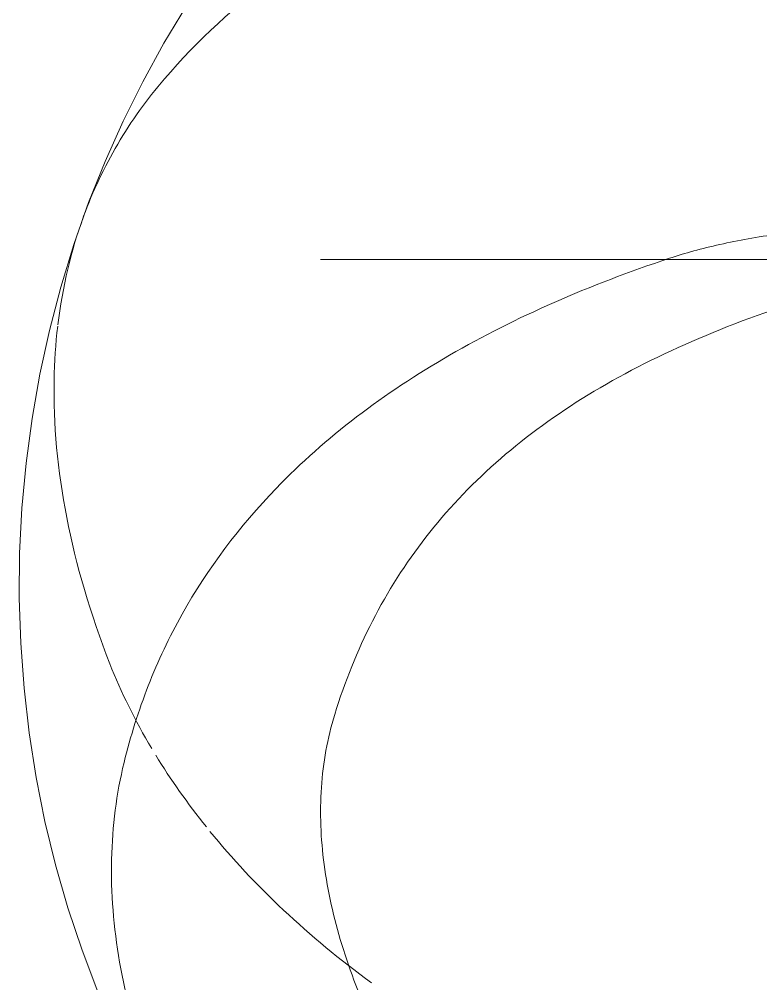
# Model space of a CAD drawing. Header units: millimetres. Extents: x -4000 to 187956, y -58990 to 162485.
# Drawn here: x 157763.2 to 157884.6, y 1696.9 to 1854.7 of the extents above; entities that cross this region are included whole.
import ezdxf

# ---------------------------------------------------------------- set-up
doc = ezdxf.new("R2010")
doc.units = ezdxf.units.MM
doc.layers.add('P-SANR-FIXT', color=6, linetype='Continuous', lineweight=9)

# ---------------------------------------------------------------- blocks, each defined once
blk = doc.blocks.new('C307 - C307-V894-FFS - TANG 1')
at = {"layer": 'P-SANR-FIXT', "color": 253}
for p, q in [((76.71, 83.09), (42.56, 83.09)), ((119.28, 83.09), (77.2, 83.09)), ((96.2, 83.09), (90.1, 83.09)), ((121.6, 83.09), (96.2, 83.09))]:
    blk.add_line(p, q, dxfattribs=at)
at = {"layer": 'P-SANR-FIXT', "color": 254}
for p, q in [((73.05, 83.09), (45.61, 83.09)), ((90.1, 83.09), (73.05, 83.09))]:
    blk.add_line(p, q, dxfattribs=at)
at = {"layer": 'P-SANR-FIXT', "color": 250, "flags": 128}
for points in [[(143.56, 41.62), (147.25, 47.73), (150.7, 54.01), (153.91, 60.45), (156.87, 67.05), (159.56, 73.78), (161.98, 80.64), (164.13, 87.62), (165.99, 94.7), (167.56, 101.87), (168.83, 109.11), (169.81, 116.41), (170.49, 123.75), (170.86, 131.12), (170.92, 138.5), (170.69, 145.88), (170.14, 153.23), (169.3, 160.55), (168.15, 167.82), (166.71, 175.02), (164.97, 182.14), (162.95, 189.17), (160.65, 196.08), (158.07, 202.87)], [(106.75, 0), (111.96, 4.44), (117.02, 9.11), (121.91, 14), (126.63, 19.11), (131.17, 24.44), (135.51, 29.97), (139.64, 35.7), (143.56, 41.62), (147.25, 47.73), (150.7, 54.01), (153.91, 60.45), (156.87, 67.05), (159.56, 73.78), (160.63, 76.71)]]:
    blk.add_lwpolyline(points, dxfattribs=at)
at = {"layer": 'P-SANR-FIXT', "color": 250}
for points, knots in [([(50.95, 302.34), (61.19, 299.14), (75.65, 293.16), (91.12, 284.07), (99.35, 278.47), (105.29, 274.01), (110.93, 269.35), (118, 262.96), (126.12, 254.5), (134.5, 243.97), (142.95, 230.92), (150.27, 215.45), (155.07, 197.95), (156.36, 181.06), (155.01, 170.51), (153.77, 165.4)], [-1, -1, -1, -1, -0.861111, -0.791667, -0.756944, -0.722222, -0.6875, -0.652778, -0.583333, -0.513889, -0.444444, -0.333333, -0.222222, -0.111111, 0, 0, 0, 0]), ([(153.77, 165.4), (152.7, 161.05), (150.07, 152.66), (142.66, 137.08), (127.96, 117.62), (106.5, 101.36), (83.64, 89.89), (71.08, 85.09), (64.5, 82.9)], [-1, -1, -1, -1, -0.892857, -0.785714, -0.571429, -0.285714, -0.142857, 0, 0, 0, 0]), ([(42.56, 89.71), (49.43, 91.87), (62.35, 96.73), (84.84, 108.52), (106.16, 127.44), (115.97, 146.84), (119.28, 157.53)], [0, 0, 0, 0, 0.166667, 0.333333, 0.666667, 1, 1, 1, 1]), ([(164.6, 93.8), (163.85, 87.56), (161.4, 77.25), (155.14, 64.02), (150.05, 56.92), (147.16, 53.55)], [-0.4798588, -0.4798588, -0.4798588, -0.4798588, -0.2857143, -0.1428571, 0, 0, 0, 0]), ([(64.5, 82.9), (61.94, 82.05), (56.43, 80.55), (46.83, 78.83), (37.11, 77.74), (30.68, 77.31), (27.85, 77.17)], [-1, -1, -1, -1, -0.75, -0.5, -0.25, -0.0599705, -0.0599705, -0.0599705, -0.0599705]), ([(147.16, 53.55), (141.72, 47.21), (129.3, 35.81), (110.04, 24.61), (92.23, 17.39), (80.04, 13.58), (70.88, 11.27), (65.45, 10.06), (61.25, 9.2), (56.94, 8.4), (52.54, 7.63), (48.75, 7.05), (45.65, 6.61), (43.28, 6.3), (40.86, 6), (37.6, 5.62), (33.43, 5.17), (28.27, 4.69), (23.02, 4.32), (19.44, 4.13), (17.67, 4.05)], [-1, -1, -1, -1, -0.8, -0.6, -0.5, -0.4, -0.35, -0.325, -0.3, -0.275, -0.25, -0.225, -0.2125, -0.2, -0.1875, -0.175, -0.15, -0.125, -0.1, -0.07606, -0.07606, -0.07606, -0.07606])]:
    blk.add_open_spline(points, degree=3, knots=knots, dxfattribs=at)
for points in [[(121.01, 182.09), (120.44, 186.39), (118.49, 195.12), (113.31, 208.47), (106, 221.88), (99.68, 230.6), (96.2, 234.93)], [(119.28, 157.53), (120.47, 161.4), (121.19, 165.38), (121.47, 169.48)]]:
    blk.add_open_spline(points, degree=3, dxfattribs=at)
at = {"layer": 'P-SANR-FIXT', "color": 253}
for points in [[(113.28, 201.4), (118.43, 197.65), (128.03, 189.71), (136.09, 181.08), (139.7, 176.65)], [(121.47, 169.48), (121.74, 173.58), (121.58, 177.8), (121.01, 182.09)], [(140.29, 175.91), (143.37, 172.08), (146.14, 168.16), (148.57, 164.2)], [(149.24, 163.09), (151.98, 158.51), (154.26, 153.88), (156.09, 149.22)]]:
    blk.add_open_spline(points, degree=3, dxfattribs=at)
blk.add_open_spline([(156.09, 149.22), (159.29, 141.05), (163.99, 125.06), (165.64, 106.86), (164.96, 96.88), (164.63, 94)], degree=3, knots=[-1, -1, -1, -1, -0.7857143, -0.5714286, -0.4820038, -0.4820038, -0.4820038, -0.4820038], dxfattribs=at)
blk = doc.blocks.new('C307 - C307-V947-FFS - TANG 1')
at = {"layer": 'P-SANR-FIXT', "color": 253}
for p, q in [((76.71, 83.09), (42.56, 83.09)), ((119.28, 83.09), (77.2, 83.09)), ((96.2, 83.09), (90.1, 83.09)), ((121.6, 83.09), (96.2, 83.09))]:
    blk.add_line(p, q, dxfattribs=at)
at = {"layer": 'P-SANR-FIXT', "color": 254}
for p, q in [((73.05, 83.09), (45.61, 83.09)), ((90.1, 83.09), (73.05, 83.09))]:
    blk.add_line(p, q, dxfattribs=at)
at = {"layer": 'P-SANR-FIXT', "color": 250, "flags": 128}
for points in [[(143.56, 41.62), (147.25, 47.73), (150.7, 54.01), (153.91, 60.45), (156.87, 67.05), (159.56, 73.78), (161.98, 80.64), (164.13, 87.62), (165.99, 94.7), (167.56, 101.87), (168.83, 109.11), (169.81, 116.41), (170.49, 123.75), (170.86, 131.12), (170.92, 138.5), (170.69, 145.88), (170.14, 153.23), (169.3, 160.55), (168.15, 167.82), (166.71, 175.02), (164.97, 182.14), (162.95, 189.17), (160.65, 196.08), (158.07, 202.87)], [(106.75, 0), (111.96, 4.44), (117.02, 9.11), (121.91, 14), (126.63, 19.11), (131.17, 24.44), (135.51, 29.97), (139.64, 35.7), (143.56, 41.62), (147.25, 47.73), (150.7, 54.01), (153.91, 60.45), (156.87, 67.05), (159.56, 73.78), (160.63, 76.71)]]:
    blk.add_lwpolyline(points, dxfattribs=at)
at = {"layer": 'P-SANR-FIXT', "color": 250}
for points, knots in [([(50.95, 302.34), (61.19, 299.14), (75.65, 293.16), (91.12, 284.07), (99.35, 278.47), (105.29, 274.01), (110.93, 269.35), (118, 262.96), (126.12, 254.5), (134.5, 243.97), (142.95, 230.92), (150.27, 215.45), (155.07, 197.95), (156.36, 181.06), (155.01, 170.51), (153.77, 165.4)], [-1, -1, -1, -1, -0.861111, -0.791667, -0.756944, -0.722222, -0.6875, -0.652778, -0.583333, -0.513889, -0.444444, -0.333333, -0.222222, -0.111111, 0, 0, 0, 0]), ([(153.77, 165.4), (152.7, 161.05), (150.07, 152.66), (142.66, 137.08), (127.96, 117.62), (106.5, 101.36), (83.64, 89.89), (71.08, 85.09), (64.5, 82.9)], [-1, -1, -1, -1, -0.892857, -0.785714, -0.571429, -0.285714, -0.142857, 0, 0, 0, 0]), ([(42.56, 89.71), (49.43, 91.87), (62.35, 96.73), (84.84, 108.52), (106.16, 127.44), (115.97, 146.84), (119.28, 157.53)], [0, 0, 0, 0, 0.166667, 0.333333, 0.666667, 1, 1, 1, 1]), ([(164.6, 93.8), (163.85, 87.56), (161.4, 77.25), (155.14, 64.02), (150.05, 56.92), (147.16, 53.55)], [-0.4798588, -0.4798588, -0.4798588, -0.4798588, -0.2857143, -0.1428571, 0, 0, 0, 0]), ([(64.5, 82.9), (61.94, 82.05), (56.43, 80.55), (46.83, 78.83), (37.11, 77.74), (30.68, 77.31), (27.85, 77.17)], [-1, -1, -1, -1, -0.75, -0.5, -0.25, -0.0599705, -0.0599705, -0.0599705, -0.0599705]), ([(147.16, 53.55), (141.72, 47.21), (129.3, 35.81), (110.04, 24.61), (92.23, 17.39), (80.04, 13.58), (70.88, 11.27), (65.45, 10.06), (61.25, 9.2), (56.94, 8.4), (52.54, 7.63), (48.75, 7.05), (45.65, 6.61), (43.28, 6.3), (40.86, 6), (37.6, 5.62), (33.43, 5.17), (28.27, 4.69), (23.02, 4.32), (19.44, 4.13), (17.67, 4.05)], [-1, -1, -1, -1, -0.8, -0.6, -0.5, -0.4, -0.35, -0.325, -0.3, -0.275, -0.25, -0.225, -0.2125, -0.2, -0.1875, -0.175, -0.15, -0.125, -0.1, -0.07606, -0.07606, -0.07606, -0.07606])]:
    blk.add_open_spline(points, degree=3, knots=knots, dxfattribs=at)
for points in [[(121.01, 182.09), (120.44, 186.39), (118.49, 195.12), (113.31, 208.47), (106, 221.88), (99.68, 230.6), (96.2, 234.93)], [(119.28, 157.53), (120.47, 161.4), (121.19, 165.38), (121.47, 169.48)]]:
    blk.add_open_spline(points, degree=3, dxfattribs=at)
at = {"layer": 'P-SANR-FIXT', "color": 253}
for points in [[(113.28, 201.4), (118.43, 197.65), (128.03, 189.71), (136.09, 181.08), (139.7, 176.65)], [(121.47, 169.48), (121.74, 173.58), (121.58, 177.8), (121.01, 182.09)], [(140.29, 175.91), (143.37, 172.08), (146.14, 168.16), (148.57, 164.2)], [(149.24, 163.09), (151.98, 158.51), (154.26, 153.88), (156.09, 149.22)]]:
    blk.add_open_spline(points, degree=3, dxfattribs=at)
blk.add_open_spline([(156.09, 149.22), (159.29, 141.05), (163.99, 125.06), (165.64, 106.86), (164.96, 96.88), (164.63, 94)], degree=3, knots=[-1, -1, -1, -1, -0.7857143, -0.5714286, -0.4820038, -0.4820038, -0.4820038, -0.4820038], dxfattribs=at)
blk = doc.blocks.new('CMF2_NHAXUONG_A_rvt-1-FFS - TANG 1')
at = {"layer": 'P-SANR-FIXT', "color": 250, "lineweight": 9, "rotation": 180}
for name in ['C307 - C307-V894-FFS - TANG 1', 'C307 - C307-V947-FFS - TANG 1']:
    blk.add_blockref(name, (157934.14, 1898.5), dxfattribs=at)

msp = doc.modelspace()

# ---------------------------------------------------------------- block references
at = {"lineweight": 5}
msp.add_blockref('CMF2_NHAXUONG_A_rvt-1-FFS - TANG 1', (0, 0), dxfattribs=at)

doc.saveas('drawing.dxf')
